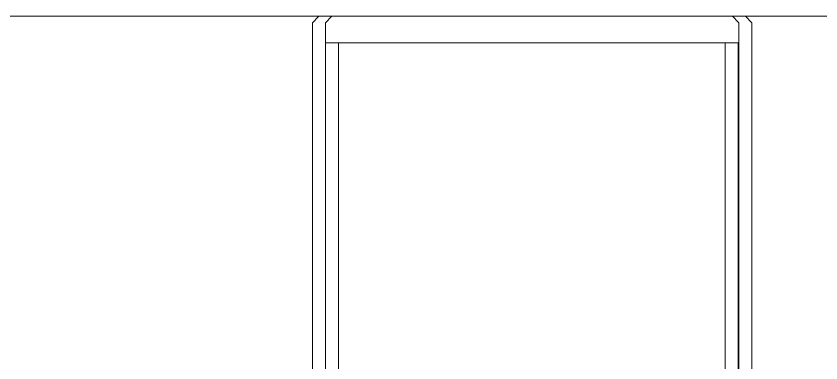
# Model space of a CAD drawing. Header units: millimetres. Extents: x -85420 to 1195317, y -69347 to 470418.
# Drawn here: x 450786 to 450906.7, y 58674.4 to 58726.4 of the extents above; entities that cross this region are included whole.
import ezdxf

# ---------------------------------------------------------------- set-up
doc = ezdxf.new("R2010")
doc.units = ezdxf.units.MM
doc.layers.add('!М_Перегородки_АЛЮ+стекло', color=4, linetype='Continuous', lineweight=15)

# ---------------------------------------------------------------- blocks, each defined once
blk = doc.blocks.new('*U377')
blk.add_line((0.98, 0), (-63.01, 0))
at = {"lineweight": 0, "ltscale": 100, "transparency": 33554687}
for points in [[(-63.99, -80.14), (-63.99, -0.98), (-63.01, 0), (-0.98, 0), (0, -0.98), (0, -80.14)], [(-62.04, -80.14), (-62.04, -0.98), (-61.06, 0), (0.98, 0), (1.95, -0.98), (1.95, -80.14)]]:
    blk.add_lwpolyline(points, dxfattribs=at)
for points in [[(-2.07, -4.02), (-62.04, -4.02), (-62.04, -63.8), (-2.07, -63.8)], [(-0.12, -4.02), (-60.09, -4.02), (-60.09, -63.8), (-0.12, -63.8)]]:
    blk.add_lwpolyline(points, close=True, dxfattribs=at)

msp = doc.modelspace()

# ---------------------------------------------------------------- linework, layer by layer
at = {"layer": '!М_Перегородки_АЛЮ+стекло'}
msp.add_line((453683.36, 58726.41, 0), (449909.39, 58726.42, 0), dxfattribs=at)

# ---------------------------------------------------------------- block references
msp.add_blockref('*U377', (450894.42, 58726.41, 0), dxfattribs=at)

doc.saveas('drawing.dxf')
